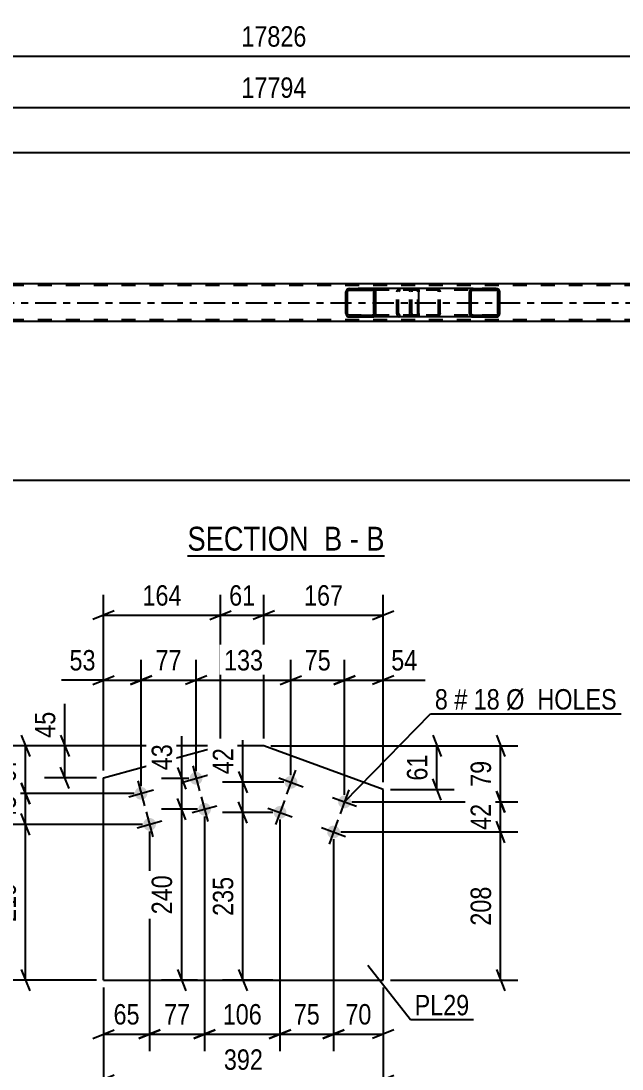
# Model space of a CAD drawing. Header units: millimetres. Extents: x 0 to 841, y 0 to 594.
# Drawn here: x 365.1 to 449.4, y 102.3 to 249.2 of the extents above; entities that cross this region are included whole.
import ezdxf

# ---------------------------------------------------------------- set-up
doc = ezdxf.new("R2010")
doc.units = ezdxf.units.MM
doc.linetypes.add('DXK_LINE_DOT2', pattern=[3.9198, 1.9599, -1.9599])
doc.linetypes.add('DXK_LINE_DOT3', pattern=[5.9187, 2.979, -0.9799, 0.9799, -0.9799])
doc.styles.add('Arial Narrow', font='ARIALN.TTF', dxfattribs={"height": 0.2})

# ---------------------------------------------------------------- blocks, each defined once
blk = doc.blocks.new('Unknown-404166541-12 - 4340')
at = {"color": 6, "linetype": 'Continuous'}
blk.add_line((388.47, 174.21), (416.12, 174.21), dxfattribs=at)
at = {"color": 0, "linetype": 'Continuous'}
for points in [[(406.58, 174.96), (406.58, 178.46), (388.47, 178.46), (388.47, 174.96)], [(410.19, 174.96), (410.19, 178.46), (407.63, 178.46), (407.63, 174.96)], [(412.51, 174.96), (412.51, 178.46), (411.24, 178.46), (411.24, 174.96)], [(416.12, 174.96), (416.12, 178.46), (413.56, 178.46), (413.56, 174.96)]]:
    blk.add_wipeout(points, dxfattribs=at)
at = {"color": 7, "linetype": 'Continuous', "style": 'Arial Narrow'}
for s, p in [('SECTION ', (388.47, 174.96)), ('B', (407.63, 174.96)), ('B', (413.56, 174.96)), ('-', (411.24, 174.96))]:
    blk.add_text(s, height=3.34, dxfattribs=at).set_placement(p)
blk = doc.blocks.new('Part-404166541-4430 - 4340')
at = {"linetype": 'Continuous'}
h = blk.add_hatch(dxfattribs=at)
h.set_pattern_fill('', scale=0.7, style=0, pattern_type=0)
h.set_pattern_definition([(45, (414.8404, 211.4199), (-1.57154, 1.57154), [])])
h.paths.add_polyline_path([(414.88, 211.24), (414.84, 211.42), (414.73, 211.58), (414.57, 211.68), (414.38, 211.72), (411.19, 211.72), (411, 211.68), (410.84, 211.58), (410.73, 211.42), (410.69, 211.24), (410.69, 208.2), (410.73, 208.01), (410.84, 207.86), (411, 207.75), (411.19, 207.72), (414.38, 207.72), (414.57, 207.75), (414.73, 207.86), (414.84, 208.01), (414.88, 208.2)])
h.paths.add_polyline_path([(414.61, 208.1), (414.55, 208.03), (414.47, 207.97), (414.38, 207.96), (411.19, 207.96), (411.1, 207.97), (411.01, 208.03), (410.96, 208.1), (410.94, 208.2), (410.94, 211.24), (410.96, 211.33), (411.01, 211.41), (411.1, 211.46), (411.19, 211.48), (414.38, 211.48), (414.47, 211.46), (414.55, 211.41), (414.61, 211.33), (414.63, 211.24), (414.63, 208.2)])
at = {"color": 2, "linetype": 'Continuous'}
for p, q in [((411.19, 211.72), (411, 211.68)), ((411.19, 211.72), (414.38, 211.72)), ((420.68, 211.72), (414.38, 211.72)), ((414.57, 211.68), (414.38, 211.72)), ((420.68, 211.72), (420.78, 211.68)), ((420.78, 211.68), (420.87, 211.58)), ((410.73, 211.42), (410.69, 211.24)), ((410.69, 208.2), (410.69, 211.24)), ((410.94, 211.24), (410.96, 211.33)), ((410.94, 208.2), (410.94, 211.24)), ((410.96, 211.33), (411.01, 211.41)), ((411.01, 211.41), (411.1, 211.46)), ((411.1, 211.46), (411.19, 211.48)), ((411.19, 211.48), (414.38, 211.48)), ((414.38, 211.48), (414.47, 211.46)), ((414.47, 211.46), (414.55, 211.41)), ((414.55, 211.41), (414.61, 211.33)), ((414.61, 211.33), (414.63, 211.24)), ((414.63, 208.2), (414.63, 211.24)), ((414.88, 211.24), (414.84, 211.42)), ((414.88, 208.2), (414.88, 211.24)), ((420.87, 211.58), (420.93, 211.42)), ((420.93, 211.42), (420.95, 211.24)), ((420.95, 208.2), (420.95, 211.24)), ((410.69, 208.2), (410.73, 208.01)), ((410.96, 208.1), (410.94, 208.2)), ((411.01, 208.03), (410.96, 208.1)), ((411, 207.75), (411.19, 207.72)), ((411.1, 207.97), (411.01, 208.03)), ((411.19, 207.96), (411.1, 207.97)), ((411.19, 207.96), (414.38, 207.96)), ((411.19, 207.72), (414.38, 207.72)), ((414.47, 207.97), (414.38, 207.96)), ((414.38, 207.72), (414.57, 207.75)), ((420.68, 207.72), (414.38, 207.72)), ((414.55, 208.03), (414.47, 207.97)), ((414.61, 208.1), (414.55, 208.03)), ((414.63, 208.2), (414.61, 208.1)), ((414.84, 208.01), (414.88, 208.2)), ((420.78, 207.75), (420.68, 207.72)), ((420.87, 207.86), (420.78, 207.75)), ((420.93, 208.01), (420.87, 207.86)), ((420.95, 208.2), (420.93, 208.01))]:
    blk.add_line(p, q, dxfattribs=at)
at = {"color": 7, "linetype": 'DXK_LINE_DOT2'}
for p, q in [((414.38, 211.72), (411.19, 211.72)), ((418.15, 211.68), (418.34, 211.72)), ((419.68, 211.48), (419.68, 211.72)), ((420.68, 211.48), (411.19, 211.48)), ((417.84, 211.24), (417.88, 211.42)), ((417.84, 208.2), (417.84, 211.24)), ((418.11, 211.33), (418.09, 211.24)), ((418.09, 208.2), (418.09, 211.24)), ((418.16, 211.41), (418.11, 211.33)), ((418.16, 211.41), (418.19, 211.42)), ((418.19, 211.42), (418.25, 211.46)), ((418.25, 211.46), (418.34, 211.48)), ((420.73, 211.46), (420.68, 211.48)), ((420.77, 211.41), (420.73, 211.46)), ((420.8, 211.33), (420.77, 211.41)), ((420.81, 211.24), (420.8, 211.33)), ((420.81, 208.2), (420.81, 211.24)), ((420.68, 207.96), (411.19, 207.96)), ((414.38, 207.72), (411.19, 207.72)), ((417.88, 208.01), (417.84, 208.2)), ((418.09, 208.2), (418.11, 208.1)), ((418.11, 208.1), (418.16, 208.03)), ((418.34, 207.72), (418.15, 207.75)), ((418.16, 208.03), (418.25, 207.97)), ((418.25, 207.97), (418.34, 207.96)), ((419.68, 207.72), (419.68, 207.96)), ((420.68, 207.96), (420.73, 207.97)), ((420.73, 207.97), (420.77, 208.03)), ((420.77, 208.03), (420.8, 208.1)), ((420.8, 208.1), (420.81, 208.2))]:
    blk.add_line(p, q, dxfattribs=at)
at = {"color": 2, "linetype": 'Continuous'}
for centre, start, end in [((411.18, 211.22), 111.1941, 156.1506), ((414.39, 211.22), 23.8494, 68.8059), ((411.18, 208.21), 203.8494, 248.8059), ((414.39, 208.21), 291.1941, 336.1506)]:
    blk.add_arc(centre, 0.492, start, end, dxfattribs=at)
at = {"color": 7, "linetype": 'DXK_LINE_DOT2'}
for centre, start, end in [((418.33, 211.22), 111.1941, 156.1506), ((418.33, 208.21), 203.8494, 248.8059)]:
    blk.add_arc(centre, 0.492, start, end, dxfattribs=at)
blk = doc.blocks.new('Part-404166541-4526 - 4340')
at = {"linetype": 'Continuous'}
h = blk.add_hatch(dxfattribs=at)
h.set_pattern_fill('', scale=0.7, style=0, pattern_type=0)
h.set_pattern_definition([(45, (432.2512, 211.4199), (-1.57154, 1.57154), [])])
h.paths.add_polyline_path([(432.29, 211.24), (432.25, 211.42), (432.14, 211.58), (431.97, 211.68), (431.78, 211.72), (428.54, 211.72), (428.35, 211.68), (428.18, 211.58), (428.07, 211.42), (428.03, 211.24), (428.03, 208.2), (428.07, 208.01), (428.18, 207.86), (428.35, 207.75), (428.54, 207.72), (431.78, 207.72), (431.97, 207.75), (432.14, 207.86), (432.25, 208.01), (432.29, 208.2)])
h.paths.add_polyline_path([(432.02, 208.1), (431.96, 208.03), (431.88, 207.97), (431.78, 207.96), (428.54, 207.96), (428.45, 207.97), (428.36, 208.03), (428.31, 208.1), (428.29, 208.2), (428.29, 211.24), (428.31, 211.33), (428.36, 211.41), (428.45, 211.46), (428.54, 211.48), (431.78, 211.48), (431.88, 211.46), (431.96, 211.41), (432.02, 211.33), (432.03, 211.24), (432.03, 208.2)])
at = {"color": 7, "linetype": 'DXK_LINE_DOT2'}
for p, q in [((420, 211.68), (420.19, 211.72)), ((420.68, 211.72), (420.19, 211.72)), ((423.43, 211.72), (423.63, 211.68)), ((431.78, 211.72), (428.54, 211.72)), ((419.68, 211.24), (419.72, 211.42)), ((419.68, 208.2), (419.68, 211.24)), ((419.96, 211.33), (419.94, 211.24)), ((419.94, 208.2), (419.94, 211.24)), ((420.01, 211.41), (419.96, 211.33)), ((420.1, 211.46), (420.01, 211.41)), ((420.19, 211.48), (420.1, 211.46)), ((431.78, 211.48), (420.19, 211.48)), ((423.53, 211.46), (423.43, 211.48)), ((423.61, 211.41), (423.53, 211.46)), ((423.67, 211.33), (423.61, 211.41)), ((423.69, 211.24), (423.67, 211.33)), ((423.69, 208.2), (423.69, 211.24)), ((423.9, 211.42), (423.94, 211.24)), ((423.94, 208.2), (423.94, 211.24)), ((419.72, 208.01), (419.68, 208.2)), ((419.94, 208.2), (419.96, 208.1)), ((419.96, 208.1), (420.01, 208.03)), ((420.19, 207.72), (420, 207.75)), ((420.01, 208.03), (420.1, 207.97)), ((420.1, 207.97), (420.19, 207.96)), ((431.78, 207.96), (420.19, 207.96)), ((420.68, 207.72), (420.19, 207.72)), ((423.43, 207.96), (423.53, 207.97)), ((423.63, 207.75), (423.43, 207.72)), ((423.53, 207.97), (423.61, 208.03)), ((423.61, 208.03), (423.67, 208.1)), ((423.67, 208.1), (423.69, 208.2)), ((423.94, 208.2), (423.9, 208.01)), ((431.78, 207.72), (428.54, 207.72))]:
    blk.add_line(p, q, dxfattribs=at)
at = {"color": 2, "linetype": 'Continuous'}
for p, q in [((428.54, 211.72), (420.68, 211.72)), ((428.54, 211.72), (428.35, 211.68)), ((428.54, 211.72), (431.78, 211.72)), ((431.97, 211.68), (431.78, 211.72)), ((428.07, 211.42), (428.03, 211.24)), ((428.03, 208.2), (428.03, 211.24)), ((428.29, 211.24), (428.31, 211.33)), ((428.29, 208.2), (428.29, 211.24)), ((428.31, 211.33), (428.36, 211.41)), ((428.36, 211.41), (428.45, 211.46)), ((428.45, 211.46), (428.54, 211.48)), ((428.54, 211.48), (431.78, 211.48)), ((431.78, 211.48), (431.88, 211.46)), ((431.88, 211.46), (431.96, 211.41)), ((431.96, 211.41), (432.02, 211.33)), ((432.02, 211.33), (432.03, 211.24)), ((432.03, 208.2), (432.03, 211.24)), ((432.29, 211.24), (432.25, 211.42)), ((432.29, 208.2), (432.29, 211.24)), ((428.54, 207.72), (420.68, 207.72)), ((428.03, 208.2), (428.07, 208.01)), ((428.31, 208.1), (428.29, 208.2)), ((428.36, 208.03), (428.31, 208.1)), ((428.35, 207.75), (428.54, 207.72)), ((428.45, 207.97), (428.36, 208.03)), ((428.54, 207.96), (428.45, 207.97)), ((428.54, 207.96), (431.78, 207.96)), ((428.54, 207.72), (431.78, 207.72)), ((431.88, 207.97), (431.78, 207.96)), ((431.78, 207.72), (431.97, 207.75)), ((431.96, 208.03), (431.88, 207.97)), ((432.02, 208.1), (431.96, 208.03)), ((432.03, 208.2), (432.02, 208.1)), ((432.25, 208.01), (432.29, 208.2))]:
    blk.add_line(p, q, dxfattribs=at)
at = {"color": 7, "linetype": 'DXK_LINE_DOT2'}
for centre, start, end in [((420.18, 211.22), 110.7583, 155.68), ((423.45, 211.22), 24.32, 69.2417), ((420.18, 208.22), 204.32, 249.2417), ((423.45, 208.22), 290.7583, 335.68)]:
    blk.add_arc(centre, 0.496, start, end, dxfattribs=at)
at = {"color": 2, "linetype": 'Continuous'}
for centre, start, end in [((428.52, 211.22), 110.7583, 155.68), ((431.8, 211.22), 24.32, 69.2417), ((428.52, 208.22), 204.32, 249.2417), ((431.8, 208.22), 290.7583, 335.68)]:
    blk.add_arc(centre, 0.496, start, end, dxfattribs=at)
blk = doc.blocks.new('Part-404166541-4527 - 4340')
at = {"color": 7, "linetype": 'DXK_LINE_DOT2'}
for p, q in [((730.06, 212.12), (71.15, 212.12)), ((730.06, 207.32), (71.15, 207.32))]:
    blk.add_line(p, q, dxfattribs=at)
at = {"color": 2, "linetype": 'Continuous'}
for p, q in [((588.07, 212.36), (338.66, 212.36)), ((588.07, 207.08), (338.66, 207.08))]:
    blk.add_line(p, q, dxfattribs=at)
at = {"color": 7, "linetype": 'DXK_LINE_DOT3'}
blk.add_line((71.15, 209.72), (730.06, 209.72), dxfattribs=at)
blk = doc.blocks.new('Part-404166541-52546 - 52545')
at = {"color": 2, "linetype": 'Continuous'}
for p, q in [((376.7, 143.1), (393.1, 147.59)), ((399.19, 147.59), (393.1, 147.59)), ((415.94, 141.47), (399.19, 147.59)), ((376.7, 114.7), (376.7, 143.1)), ((415.94, 114.7), (415.94, 141.47)), ((376.7, 114.7), (415.94, 114.7))]:
    blk.add_line(p, q, dxfattribs=at)
blk = doc.blocks.new('Bolt-404166541-52547 - 52545')
at = {"linetype": 'Continuous'}
for points in [[(390.55, 143.26, -1), (388.81, 142.78, -1)], [(382.83, 141.15, -1), (381.1, 140.67, -1)], [(391.74, 138.92, -1), (390, 138.44, -1)], [(384.02, 136.81, -1), (382.29, 136.33, -1)]]:
    blk.add_hatch(color=1, dxfattribs=at).paths.add_polyline_path(points)
at = {"color": 1, "linetype": 'Continuous'}
for p, q in [((389.21, 144.76), (390.16, 141.29)), ((381.49, 142.65), (382.44, 139.17)), ((387.95, 142.55), (391.42, 143.5)), ((380.23, 140.44), (383.7, 141.39)), ((390.4, 140.42), (391.35, 136.95)), ((382.68, 138.31), (383.63, 134.83)), ((389.13, 138.21), (392.61, 139.16)), ((381.42, 136.09), (384.89, 137.05))]:
    blk.add_line(p, q, dxfattribs=at)
blk = doc.blocks.new('Bolt-404166541-52548 - 52545')
at = {"linetype": 'Continuous'}
for points in [[(403.84, 142.16, -1), (402.15, 142.78, -1)], [(411.36, 139.42, -1), (409.66, 140.04, -1)], [(402.3, 137.94, -1), (400.61, 138.55, -1)], [(409.81, 135.19, -1), (408.12, 135.81, -1)]]:
    blk.add_hatch(color=1, dxfattribs=at).paths.add_polyline_path(points)
at = {"color": 1, "linetype": 'Continuous'}
for p, q in [((403.61, 144.16), (402.38, 140.78)), ((401.3, 143.09), (404.69, 141.85)), ((411.13, 141.42), (409.89, 138.04)), ((402.07, 139.93), (400.83, 136.55)), ((408.82, 140.35), (412.2, 139.11)), ((399.76, 138.86), (403.14, 137.63)), ((409.58, 137.19), (408.35, 133.81)), ((407.28, 136.12), (410.66, 134.88))]:
    blk.add_line(p, q, dxfattribs=at)
blk = doc.blocks.new('StraightDimension-404166541-51401 - 4340')
at = {"color": 7, "linetype": 'Continuous'}
blk.add_line((333.45, 230.8), (588.87, 230.8), dxfattribs=at)
blk = doc.blocks.new('StraightDimension-404166541-29789 - 4340')
at = {"color": 7, "linetype": 'Continuous'}
blk.add_line((61.89, 244.28), (739.32, 244.28), dxfattribs=at)
at = {"color": 0}
blk.add_wipeout([(405.78, 245.03), (405.78, 249.23), (395.43, 249.23), (395.43, 245.03)], dxfattribs=at)
at = {"color": 3, "style": 'Arial Narrow'}
blk.add_text('17826', height=2.863, dxfattribs=at).set_placement((396.03, 245.63))
blk = doc.blocks.new('StraightDimension-404166541-37746 - 4340')
at = {"color": 7, "linetype": 'Continuous'}
blk.add_line((62.53, 237.1), (738.68, 237.1), dxfattribs=at)
at = {"color": 0}
blk.add_wipeout([(405.78, 237.85), (405.78, 242.05), (395.43, 242.05), (395.43, 237.85)], dxfattribs=at)
at = {"color": 3, "style": 'Arial Narrow'}
blk.add_text('17794', height=2.863, dxfattribs=at).set_placement((396.03, 238.45))
blk = doc.blocks.new('StraightDimension-404166541-51216 - 4340')
at = {"color": 7, "linetype": 'Continuous'}
blk.add_line((333.45, 184.83), (588.87, 184.83), dxfattribs=at)
blk = doc.blocks.new('StraightDimension-404166541-52794 - 52545')
at = {"color": 7, "linetype": 'Continuous'}
for p, q in [((376.7, 144.1), (376.7, 168.74)), ((393.1, 148.59), (393.1, 168.74)), ((378.2, 166.49), (375.2, 165.29)), ((391.6, 165.29), (394.6, 166.49)), ((376.7, 165.89), (393.1, 165.89))]:
    blk.add_line(p, q, dxfattribs=at)
at = {"color": 0}
blk.add_wipeout([(388.24, 166.64), (388.24, 170.84), (381.56, 170.84), (381.56, 166.64)], dxfattribs=at)
at = {"color": 3, "style": 'Arial Narrow'}
blk.add_text('164', height=2.863, dxfattribs=at).set_placement((382.16, 167.24))
blk = doc.blocks.new('StraightDimension-404166541-53979 - 52545')
at = {"color": 7, "linetype": 'Continuous'}
for p, q in [((390.87, 137.68), (390.87, 104.75)), ((383.15, 135.57), (383.15, 104.75)), ((381.65, 106.55), (384.65, 107.75)), ((392.37, 107.75), (389.37, 106.55)), ((383.15, 107.15), (390.87, 107.15))]:
    blk.add_line(p, q, dxfattribs=at)
at = {"color": 0}
blk.add_wipeout([(389.44, 107.9), (389.44, 112.1), (384.58, 112.1), (384.58, 107.9)], dxfattribs=at)
at = {"color": 3, "style": 'Arial Narrow'}
blk.add_text('77', height=2.863, dxfattribs=at).set_placement((385.18, 108.5))
blk = doc.blocks.new('StraightDimension-404166541-53978 - 52545')
at = {"color": 7, "linetype": 'Continuous'}
for p, q in [((390.87, 137.68), (390.87, 104.75)), ((401.45, 137.24), (401.45, 104.75)), ((389.37, 106.55), (392.37, 107.75)), ((402.95, 107.75), (399.95, 106.55)), ((390.87, 107.15), (401.45, 107.15))]:
    blk.add_line(p, q, dxfattribs=at)
at = {"color": 0}
blk.add_wipeout([(399.5, 107.9), (399.5, 112.1), (392.82, 112.1), (392.82, 107.9)], dxfattribs=at)
at = {"color": 3, "style": 'Arial Narrow'}
blk.add_text('106', height=2.863, dxfattribs=at).set_placement((393.42, 108.5))
blk = doc.blocks.new('StraightDimension-404166541-52804 - 52545')
at = {"color": 7, "linetype": 'Continuous'}
for p, q in [((422.88, 149.09), (424.08, 146.09)), ((400.19, 147.59), (425.88, 147.59)), ((423.48, 141.47), (423.48, 147.59)), ((424.08, 139.97), (422.88, 142.97)), ((416.94, 141.47), (425.88, 141.47))]:
    blk.add_line(p, q, dxfattribs=at)
at = {"color": 0}
blk.add_wipeout([(422.73, 146.96), (418.53, 146.96), (418.53, 142.1), (422.73, 142.1)], dxfattribs=at)
at = {"color": 3, "style": 'Arial Narrow'}
blk.add_text('61', height=2.863, rotation=90.0002, dxfattribs=at).set_placement((422.13, 142.7))
blk = doc.blocks.new('StraightDimension-404166541-53980 - 52545')
at = {"color": 7, "linetype": 'Continuous'}
for p, q in [((383.15, 135.57), (383.15, 104.75)), ((376.7, 113.7), (376.7, 104.75)), ((375.2, 106.55), (378.2, 107.75)), ((384.65, 107.75), (381.65, 106.55)), ((376.7, 107.15), (383.15, 107.15))]:
    blk.add_line(p, q, dxfattribs=at)
at = {"color": 0}
blk.add_wipeout([(382.36, 107.9), (382.36, 112.1), (377.5, 112.1), (377.5, 107.9)], dxfattribs=at)
at = {"color": 3, "style": 'Arial Narrow'}
blk.add_text('65', height=2.863, dxfattribs=at).set_placement((378.1, 108.5))
blk = doc.blocks.new('StraightDimension-404166541-52792 - 52545')
at = {"color": 7, "linetype": 'Continuous'}
for p, q in [((399.19, 148.59), (399.19, 168.74)), ((415.94, 142.47), (415.94, 168.74)), ((400.69, 166.49), (397.69, 165.29)), ((414.44, 165.29), (417.44, 166.49)), ((399.19, 165.89), (415.94, 165.89))]:
    blk.add_line(p, q, dxfattribs=at)
at = {"color": 0}
blk.add_wipeout([(410.9, 166.64), (410.9, 170.84), (404.22, 170.84), (404.22, 166.64)], dxfattribs=at)
at = {"color": 3, "style": 'Arial Narrow'}
blk.add_text('167', height=2.863, dxfattribs=at).set_placement((404.82, 167.24))
blk = doc.blocks.new('StraightDimension-404166541-54013 - 52545')
at = {"color": 7, "linetype": 'Continuous'}
for p, q in [((410.51, 140.73), (410.51, 159.65)), ((415.94, 142.47), (415.94, 159.65)), ((409.01, 156.2), (412.01, 157.4)), ((417.44, 157.4), (414.44, 156.2)), ((410.51, 156.8), (415.94, 156.8)), ((415.94, 156.8), (421.84, 156.8)), ((415.94, 156.8), (421.84, 156.8))]:
    blk.add_line(p, q, dxfattribs=at)
at = {"color": 0}
blk.add_wipeout([(421.32, 157.55), (421.32, 161.75), (416.46, 161.75), (416.46, 157.55)], dxfattribs=at)
at = {"color": 3, "style": 'Arial Narrow'}
blk.add_text('54', height=2.863, dxfattribs=at).set_placement((417.06, 158.15))
blk = doc.blocks.new('StraightDimension-404166541-52793 - 52545')
at = {"color": 7, "linetype": 'Continuous'}
for p, q in [((393.1, 148.59), (393.1, 168.74)), ((399.19, 148.59), (399.19, 168.74)), ((391.6, 165.29), (394.6, 166.49)), ((400.69, 166.49), (397.69, 165.29)), ((393.1, 165.89), (399.19, 165.89))]:
    blk.add_line(p, q, dxfattribs=at)
at = {"color": 0}
blk.add_wipeout([(398.57, 166.64), (398.57, 170.84), (393.72, 170.84), (393.72, 166.64)], dxfattribs=at)
at = {"color": 3, "style": 'Arial Narrow'}
blk.add_text('61', height=2.863, dxfattribs=at).set_placement((394.32, 167.24))
blk = doc.blocks.new('StraightDimension-404166541-52800 - 52545')
at = {"color": 7, "linetype": 'Continuous'}
for p, q in [((376.7, 113.7), (376.7, 98.4)), ((415.94, 113.7), (415.94, 98.4)), ((378.2, 101.4), (375.2, 100.2)), ((376.7, 100.8), (415.94, 100.8)), ((414.44, 100.2), (417.44, 101.4))]:
    blk.add_line(p, q, dxfattribs=at)
at = {"color": 0}
blk.add_wipeout([(399.66, 101.55), (399.66, 105.75), (392.98, 105.75), (392.98, 101.55)], dxfattribs=at)
at = {"color": 3, "style": 'Arial Narrow'}
blk.add_text('392', height=2.863, dxfattribs=at).set_placement((393.58, 102.15))
blk = doc.blocks.new('StraightDimension-404166541-52808 - 52545')
at = {"color": 7, "linetype": 'Continuous'}
for p, q in [((371.27, 147.59), (371.27, 153.49)), ((371.27, 147.59), (371.27, 153.49)), ((370.67, 149.09), (371.87, 146.09)), ((392.1, 147.59), (368.42, 147.59)), ((371.27, 143.1), (371.27, 147.59)), ((371.87, 141.6), (370.67, 144.6)), ((375.7, 143.1), (368.42, 143.1))]:
    blk.add_line(p, q, dxfattribs=at)
at = {"color": 0}
blk.add_wipeout([(370.52, 152.97), (366.32, 152.97), (366.32, 148.11), (370.52, 148.11)], dxfattribs=at)
at = {"color": 3, "style": 'Arial Narrow'}
blk.add_text('45', height=2.863, rotation=90.0002, dxfattribs=at).set_placement((369.92, 148.71))
blk = doc.blocks.new('StraightDimension-404166541-52888 - 52545')
at = {"color": 7, "linetype": 'Continuous'}
for p, q in [((358.53, 146.09), (357.33, 149.09)), ((392.1, 147.59), (355.08, 147.59)), ((357.93, 114.7), (357.93, 147.59)), ((357.33, 116.2), (358.53, 113.2)), ((375.7, 114.7), (355.08, 114.7))]:
    blk.add_line(p, q, dxfattribs=at)
at = {"color": 0}
blk.add_wipeout([(357.18, 134.48), (352.98, 134.48), (352.98, 127.8), (357.18, 127.8)], dxfattribs=at)
at = {"color": 3, "style": 'Arial Narrow'}
blk.add_text('329', height=2.863, rotation=90.0002, dxfattribs=at).set_placement((356.58, 128.4))
blk = doc.blocks.new('StraightDimension-404166541-53927 - 52545')
at = {"color": 7, "linetype": 'Continuous'}
for p, q in [((365.15, 149.09), (366.35, 146.09)), ((392.1, 147.59), (362.9, 147.59)), ((365.75, 140.91), (365.75, 147.59)), ((366.35, 139.41), (365.15, 142.41)), ((380.97, 140.91), (362.9, 140.91))]:
    blk.add_line(p, q, dxfattribs=at)
at = {"color": 0}
blk.add_wipeout([(365, 146.68), (360.8, 146.68), (360.8, 141.82), (365, 141.82)], dxfattribs=at)
at = {"color": 3, "style": 'Arial Narrow'}
blk.add_text('67', height=2.863, rotation=90.0002, dxfattribs=at).set_placement((364.4, 142.42))
blk = doc.blocks.new('StraightDimension-404166541-53928 - 52545')
at = {"color": 7, "linetype": 'Continuous'}
for p, q in [((365.15, 142.41), (366.35, 139.41)), ((380.97, 140.91), (362.9, 140.91)), ((365.75, 136.57), (365.75, 140.91)), ((366.35, 135.07), (365.15, 138.07)), ((382.15, 136.57), (362.9, 136.57))]:
    blk.add_line(p, q, dxfattribs=at)
at = {"color": 0}
blk.add_wipeout([(365, 141.17), (360.8, 141.17), (360.8, 136.31), (365, 136.31)], dxfattribs=at)
at = {"color": 3, "style": 'Arial Narrow'}
blk.add_text('43', height=2.863, rotation=90.0002, dxfattribs=at).set_placement((364.4, 136.91))
blk = doc.blocks.new('StraightDimension-404166541-53929 - 52545')
at = {"color": 7, "linetype": 'Continuous'}
for p, q in [((366.35, 135.07), (365.15, 138.07)), ((382.15, 136.57), (362.9, 136.57)), ((365.75, 114.7), (365.75, 136.57)), ((365.15, 116.2), (366.35, 113.2)), ((375.7, 114.7), (362.9, 114.7))]:
    blk.add_line(p, q, dxfattribs=at)
at = {"color": 0}
blk.add_wipeout([(365, 128.98), (360.8, 128.98), (360.8, 122.29), (365, 122.29)], dxfattribs=at)
at = {"color": 3, "style": 'Arial Narrow'}
blk.add_text('219', height=2.863, rotation=90.0002, dxfattribs=at).set_placement((364.4, 122.89))
blk = doc.blocks.new('StraightDimension-404166541-54014 - 52545')
at = {"color": 7, "linetype": 'Continuous'}
for p, q in [((402.99, 143.47), (402.99, 159.65)), ((410.51, 140.73), (410.51, 159.65)), ((401.49, 156.2), (404.49, 157.4)), ((412.01, 157.4), (409.01, 156.2)), ((402.99, 156.8), (410.51, 156.8))]:
    blk.add_line(p, q, dxfattribs=at)
at = {"color": 0}
blk.add_wipeout([(409.18, 157.55), (409.18, 161.75), (404.32, 161.75), (404.32, 157.55)], dxfattribs=at)
at = {"color": 3, "style": 'Arial Narrow'}
blk.add_text('75', height=2.863, dxfattribs=at).set_placement((404.92, 158.15))
blk = doc.blocks.new('StraightDimension-404166541-53950 - 52545')
at = {"color": 7, "linetype": 'Continuous'}
for p, q in [((431.81, 149.09), (433.01, 146.09)), ((400.19, 147.59), (434.81, 147.59)), ((432.41, 139.73), (432.41, 147.59)), ((433.01, 138.23), (431.81, 141.23)), ((411.51, 139.73), (434.81, 139.73))]:
    blk.add_line(p, q, dxfattribs=at)
at = {"color": 0}
blk.add_wipeout([(431.66, 146.09), (427.46, 146.09), (427.46, 141.23), (431.66, 141.23)], dxfattribs=at)
at = {"color": 3, "style": 'Arial Narrow'}
blk.add_text('79', height=2.863, rotation=90.0002, dxfattribs=at).set_placement((431.06, 141.83))
blk = doc.blocks.new('StraightDimension-404166541-54015 - 52545')
at = {"color": 7, "linetype": 'Continuous'}
for p, q in [((389.68, 144.02), (389.68, 159.65)), ((402.99, 143.47), (402.99, 159.65)), ((391.18, 157.4), (388.18, 156.2)), ((401.49, 156.2), (404.49, 157.4)), ((389.68, 156.8), (402.99, 156.8))]:
    blk.add_line(p, q, dxfattribs=at)
at = {"color": 0}
blk.add_wipeout([(399.68, 157.55), (399.68, 161.75), (393, 161.75), (393, 157.55)], dxfattribs=at)
at = {"color": 3, "style": 'Arial Narrow'}
blk.add_text('133', height=2.863, dxfattribs=at).set_placement((393.6, 158.15))
blk = doc.blocks.new('StraightDimension-404166541-53951 - 52545')
at = {"color": 7, "linetype": 'Continuous'}
for p, q in [((431.81, 141.23), (433.01, 138.23)), ((411.51, 139.73), (434.81, 139.73)), ((432.41, 135.5), (432.41, 139.73)), ((433.01, 134), (431.81, 137)), ((409.97, 135.5), (434.81, 135.5))]:
    blk.add_line(p, q, dxfattribs=at)
at = {"color": 0}
blk.add_wipeout([(431.66, 140.04), (427.46, 140.04), (427.46, 135.19), (431.66, 135.19)], dxfattribs=at)
at = {"color": 3, "style": 'Arial Narrow'}
blk.add_text('42', height=2.863, rotation=90.0002, dxfattribs=at).set_placement((431.06, 135.79))
blk = doc.blocks.new('StraightDimension-404166541-53952 - 52545')
at = {"color": 7, "linetype": 'Continuous'}
for p, q in [((433.01, 134), (431.81, 137)), ((409.97, 135.5), (434.81, 135.5)), ((432.41, 114.7), (432.41, 135.5)), ((431.81, 116.2), (433.01, 113.2)), ((416.94, 114.7), (434.81, 114.7))]:
    blk.add_line(p, q, dxfattribs=at)
at = {"color": 0}
blk.add_wipeout([(431.66, 128.44), (427.46, 128.44), (427.46, 121.76), (431.66, 121.76)], dxfattribs=at)
at = {"color": 3, "style": 'Arial Narrow'}
blk.add_text('208', height=2.863, rotation=90.0002, dxfattribs=at).set_placement((431.06, 122.36))
blk = doc.blocks.new('StraightDimension-404166541-53976 - 52545')
at = {"color": 7, "linetype": 'Continuous'}
for p, q in [((408.97, 134.5), (408.97, 104.75)), ((415.94, 113.7), (415.94, 104.75)), ((407.47, 106.55), (410.47, 107.75)), ((417.44, 107.75), (414.44, 106.55)), ((408.97, 107.15), (415.94, 107.15))]:
    blk.add_line(p, q, dxfattribs=at)
at = {"color": 0}
blk.add_wipeout([(414.88, 107.9), (414.88, 112.1), (410.02, 112.1), (410.02, 107.9)], dxfattribs=at)
at = {"color": 3, "style": 'Arial Narrow'}
blk.add_text('70', height=2.863, dxfattribs=at).set_placement((410.62, 108.5))
blk = doc.blocks.new('StraightDimension-404166541-53977 - 52545')
at = {"color": 7, "linetype": 'Continuous'}
for p, q in [((401.45, 137.24), (401.45, 104.75)), ((408.97, 134.5), (408.97, 104.75)), ((399.95, 106.55), (402.95, 107.75)), ((410.47, 107.75), (407.47, 106.55)), ((401.45, 107.15), (408.97, 107.15))]:
    blk.add_line(p, q, dxfattribs=at)
at = {"color": 0}
blk.add_wipeout([(407.64, 107.9), (407.64, 112.1), (402.78, 112.1), (402.78, 107.9)], dxfattribs=at)
at = {"color": 3, "style": 'Arial Narrow'}
blk.add_text('75', height=2.863, dxfattribs=at).set_placement((403.38, 108.5))
blk = doc.blocks.new('StraightDimension-404166541-54016 - 52545')
at = {"color": 7, "linetype": 'Continuous'}
for p, q in [((381.97, 141.91), (381.97, 159.65)), ((389.68, 144.02), (389.68, 159.65)), ((380.47, 156.2), (383.47, 157.4)), ((391.18, 157.4), (388.18, 156.2)), ((381.97, 156.8), (389.68, 156.8))]:
    blk.add_line(p, q, dxfattribs=at)
at = {"color": 0}
blk.add_wipeout([(388.25, 157.55), (388.25, 161.75), (383.4, 161.75), (383.4, 157.55)], dxfattribs=at)
at = {"color": 3, "style": 'Arial Narrow'}
blk.add_text('77', height=2.863, dxfattribs=at).set_placement((384, 158.15))
blk = doc.blocks.new('StraightDimension-404166541-54017 - 52545')
at = {"color": 7, "linetype": 'Continuous'}
for p, q in [((376.7, 144.1), (376.7, 159.65)), ((381.97, 141.91), (381.97, 159.65)), ((375.2, 156.2), (378.2, 157.4)), ((383.47, 157.4), (380.47, 156.2)), ((376.7, 156.8), (370.8, 156.8)), ((376.7, 156.8), (370.8, 156.8)), ((376.7, 156.8), (381.97, 156.8))]:
    blk.add_line(p, q, dxfattribs=at)
at = {"color": 0}
blk.add_wipeout([(376.18, 157.55), (376.18, 161.75), (371.32, 161.75), (371.32, 157.55)], dxfattribs=at)
at = {"color": 3, "style": 'Arial Narrow'}
blk.add_text('53', height=2.863, dxfattribs=at).set_placement((371.92, 158.15))
blk = doc.blocks.new('StraightDimension-404166541-55017 - 52545')
at = {"color": 7, "linetype": 'Continuous'}
for p, q in [((387.66, 143.02), (387.66, 148.93)), ((387.66, 143.02), (387.66, 148.93)), ((387.06, 144.52), (388.26, 141.52)), ((388.68, 143.02), (384.81, 143.02)), ((387.66, 138.68), (387.66, 143.02)), ((388.26, 137.18), (387.06, 140.18)), ((389.87, 138.68), (384.81, 138.68))]:
    blk.add_line(p, q, dxfattribs=at)
at = {"color": 0}
blk.add_wipeout([(386.91, 148.4), (382.71, 148.4), (382.71, 143.55), (386.91, 143.55)], dxfattribs=at)
at = {"color": 3, "style": 'Arial Narrow'}
blk.add_text('43', height=2.863, rotation=90.0002, dxfattribs=at).set_placement((386.31, 144.15))
blk = doc.blocks.new('StraightDimension-404166541-55018 - 52545')
at = {"color": 7, "linetype": 'Continuous'}
for p, q in [((388.26, 137.18), (387.06, 140.18)), ((389.87, 138.68), (384.81, 138.68)), ((387.66, 114.7), (387.66, 138.68)), ((387.06, 116.2), (388.26, 113.2)), ((389.87, 114.7), (384.81, 114.7))]:
    blk.add_line(p, q, dxfattribs=at)
at = {"color": 0}
blk.add_wipeout([(386.91, 130.03), (382.71, 130.03), (382.71, 123.35), (386.91, 123.35)], dxfattribs=at)
at = {"color": 3, "style": 'Arial Narrow'}
blk.add_text('240', height=2.863, rotation=90.0002, dxfattribs=at).set_placement((386.31, 123.95))
blk = doc.blocks.new('StraightDimension-404166541-55041 - 52545')
at = {"color": 7, "linetype": 'Continuous'}
for p, q in [((396.24, 142.47), (396.24, 148.38)), ((396.24, 142.47), (396.24, 148.38)), ((395.64, 143.97), (396.84, 140.97)), ((401.99, 142.47), (393.39, 142.47)), ((396.24, 138.24), (396.24, 142.47)), ((396.84, 136.74), (395.64, 139.74)), ((400.45, 138.24), (393.39, 138.24))]:
    blk.add_line(p, q, dxfattribs=at)
at = {"color": 0}
blk.add_wipeout([(395.49, 147.85), (391.29, 147.85), (391.29, 143), (395.49, 143)], dxfattribs=at)
at = {"color": 3, "style": 'Arial Narrow'}
blk.add_text('42', height=2.863, rotation=90.0002, dxfattribs=at).set_placement((394.89, 143.6))
blk = doc.blocks.new('StraightDimension-404166541-55042 - 52545')
at = {"color": 7, "linetype": 'Continuous'}
for p, q in [((396.84, 136.74), (395.64, 139.74)), ((400.45, 138.24), (393.39, 138.24)), ((396.24, 114.7), (396.24, 138.24)), ((395.64, 116.2), (396.84, 113.2)), ((400.45, 114.7), (393.39, 114.7))]:
    blk.add_line(p, q, dxfattribs=at)
at = {"color": 0}
blk.add_wipeout([(395.49, 129.81), (391.29, 129.81), (391.29, 123.13), (395.49, 123.13)], dxfattribs=at)
at = {"color": 3, "style": 'Arial Narrow'}
blk.add_text('235', height=2.863, rotation=90.0002, dxfattribs=at).set_placement((394.89, 123.73))
blk = doc.blocks.new('Mark-404166541-52995 - 52545')
at = {"color": 0}
blk.add_wipeout([(428.02, 109.79), (428.02, 112.79), (420.34, 112.79), (420.34, 109.79)], dxfattribs=at)
blk.add_wipeout([(428.02, 109.79), (428.02, 112.79), (420.34, 112.79), (420.34, 109.79)], dxfattribs=at)
at = {"color": 30, "linetype": 'Continuous'}
for p, q in [((413.79, 116.82), (419.74, 109.19)), ((419.74, 109.19), (428.62, 109.19))]:
    blk.add_line(p, q, dxfattribs=at)
at = {"color": 3, "style": 'Arial Narrow'}
blk.add_text('PL29', height=2.863, dxfattribs=at).set_placement((420.34, 109.79))
blk = doc.blocks.new('MarkSet-404166541-53919 - 52545')
at = {"color": 0}
for points in [[(425.01, 152.67), (425.01, 155.67), (423.18, 155.67), (423.18, 152.67)], [(427.73, 152.67), (427.73, 155.67), (425.91, 155.67), (425.91, 152.67)], [(432.29, 152.67), (432.29, 155.67), (428.63, 155.67), (428.63, 152.67)], [(448.72, 152.67), (448.72, 155.67), (433.19, 155.67), (433.19, 152.67)]]:
    blk.add_wipeout(points, dxfattribs=at)
for points in [[(425.01, 152.67), (425.01, 155.67), (423.18, 155.67), (423.18, 152.67)], [(427.73, 152.67), (427.73, 155.67), (425.91, 155.67), (425.91, 152.67)], [(432.29, 152.67), (432.29, 155.67), (428.63, 155.67), (428.63, 152.67)], [(448.72, 152.67), (448.72, 155.67), (433.19, 155.67), (433.19, 152.67)]]:
    blk.add_wipeout(points, dxfattribs=at)
at = {"color": 7, "linetype": 'Continuous'}
for p, q in [((410.51, 139.73), (422.58, 152.07)), ((422.58, 152.07), (449.32, 152.07))]:
    blk.add_line(p, q, dxfattribs=at)
at = {"color": 3, "style": 'Arial Narrow'}
for s, height, p in [('8', 2.86, (423.18, 152.67)), ('#', 2.86, (425.91, 152.67)), ('18', 2.863, (428.63, 152.67)), ('Ø  HOLES', 2.863, (433.19, 152.67))]:
    blk.add_text(s, height=height, dxfattribs=at).set_placement(p)

msp = doc.modelspace()

# ---------------------------------------------------------------- block references
for name in ['StraightDimension-404166541-51401 - 4340', 'Part-404166541-4527 - 4340', 'Part-404166541-4430 - 4340', 'Part-404166541-4526 - 4340', 'Unknown-404166541-12 - 4340', 'Part-404166541-52546 - 52545', 'Bolt-404166541-52547 - 52545', 'Bolt-404166541-52548 - 52545']:
    msp.add_blockref(name, (0, 0))

# ---------------------------------------------------------------- next in the draw order: block references
for name in ['StraightDimension-404166541-29789 - 4340', 'StraightDimension-404166541-51216 - 4340', 'StraightDimension-404166541-52794 - 52545', 'StraightDimension-404166541-52804 - 52545', 'StraightDimension-404166541-53979 - 52545']:
    msp.add_blockref(name, (0, 0))

# ---------------------------------------------------------------- next in the draw order: block references
for name in ['StraightDimension-404166541-37746 - 4340', 'StraightDimension-404166541-52792 - 52545', 'StraightDimension-404166541-53978 - 52545', 'StraightDimension-404166541-53980 - 52545']:
    msp.add_blockref(name, (0, 0))

# ---------------------------------------------------------------- next in the draw order: block references
for name in ['StraightDimension-404166541-52793 - 52545', 'StraightDimension-404166541-54013 - 52545', 'StraightDimension-404166541-52800 - 52545']:
    msp.add_blockref(name, (0, 0))

# ---------------------------------------------------------------- next in the draw order: block references
for name in ['StraightDimension-404166541-54014 - 52545', 'StraightDimension-404166541-52808 - 52545']:
    msp.add_blockref(name, (0, 0))

# ---------------------------------------------------------------- next in the draw order: block references
for name in ['StraightDimension-404166541-52888 - 52545', 'StraightDimension-404166541-53950 - 52545']:
    msp.add_blockref(name, (0, 0))

# ---------------------------------------------------------------- next in the draw order: block references
for name in ['StraightDimension-404166541-53927 - 52545', 'StraightDimension-404166541-53951 - 52545']:
    msp.add_blockref(name, (0, 0))

# ---------------------------------------------------------------- next in the draw order: block references
for name in ['StraightDimension-404166541-54015 - 52545', 'MarkSet-404166541-53919 - 52545', 'StraightDimension-404166541-53928 - 52545', 'StraightDimension-404166541-53952 - 52545']:
    msp.add_blockref(name, (0, 0))

# ---------------------------------------------------------------- next in the draw order: block references
for name in ['StraightDimension-404166541-54016 - 52545', 'StraightDimension-404166541-53929 - 52545', 'StraightDimension-404166541-53976 - 52545']:
    msp.add_blockref(name, (0, 0))

# ---------------------------------------------------------------- next in the draw order: block references
for name in ['StraightDimension-404166541-54017 - 52545', 'StraightDimension-404166541-53977 - 52545', 'Mark-404166541-52995 - 52545']:
    msp.add_blockref(name, (0, 0))

# ---------------------------------------------------------------- next in the draw order: block references
for name in ['StraightDimension-404166541-55017 - 52545', 'StraightDimension-404166541-55041 - 52545']:
    msp.add_blockref(name, (0, 0))

# ---------------------------------------------------------------- next in the draw order: block references
for name in ['StraightDimension-404166541-55018 - 52545', 'StraightDimension-404166541-55042 - 52545']:
    msp.add_blockref(name, (0, 0))

doc.saveas('drawing.dxf')
